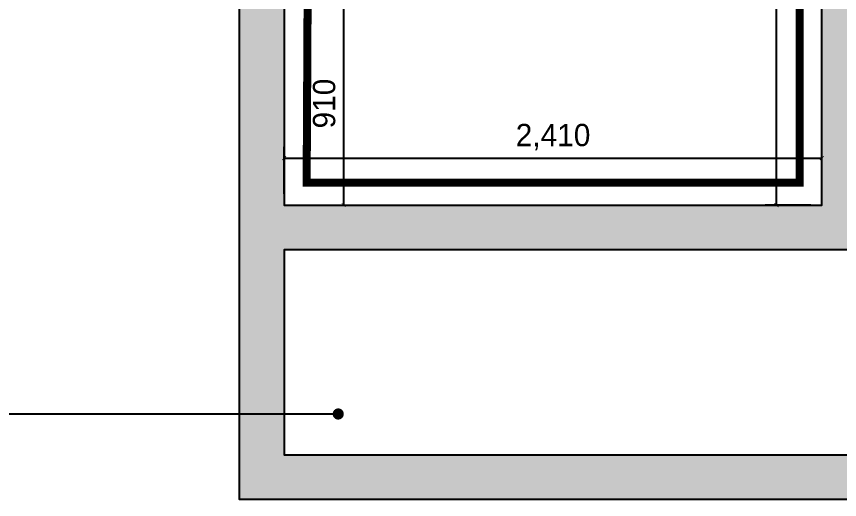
# Model space of a CAD drawing. Header units: millimetres. Extents: x 0 to 400063, y 963 to 238763.
# Drawn here: x 48692 to 52382, y 150373 to 152538 of the extents above; entities that cross this region are included whole.
import ezdxf

# ---------------------------------------------------------------- set-up
doc = ezdxf.new("R2010")
doc.units = ezdxf.units.MM
doc.header["$LTSCALE"] = 40
doc.header["$PDMODE"] = 34
doc.linetypes.add('HID', pattern=[2.3, 1.5, -0.8])
doc.layers.get('Defpoints').update_dxf_attribs({"color": 249})
doc.layers.add('.', color=7, linetype='Continuous', lineweight=13)
for name, color, linetype in [('07 dim wal', 5, 'Continuous'), ('2sec', 2, 'Continuous'), ('3TI-CE-LIGHT', 6, 'Continuous'), ('SOL253', 253, 'Continuous')]:
    doc.layers.add(name, color=color, linetype=linetype)
doc.styles.add('마감재', font='stylu.ttf')
doc.dimstyles.new('Copy of DIM-60', dxfattribs={"dimscale": 50, "dimtxt": 2, "dimasz": 0.7, "dimexe": 1, "dimexo": 1, "dimgap": 0.7, "dimtad": 1, "dimdec": 0, "dimzin": 1, "dimdsep": 46, "dimlunit": 6, "dimtxsty": '마감재', "dimblk": 'ARCHTICK', "dimcen": -0.09, "dimclrd": 256, "dimclre": 256, "dimclrt": 3, "dimadec": 0, "dimazin": 0, "dimtfac": 1, "dimtdec": 0, "dimtix": 1, "dimtmove": 2, "dimatfit": 0, "dimldrblk": 'ARCHTICK', "dimfxl": 0, "dimtolj": 1, "dimtzin": 0, "dimarcsym": 0})

# ---------------------------------------------------------------- blocks, each defined once
blk = doc.blocks.new('_ARCHTICK')
at = {"color": 0, "linetype": 'ByBlock', "const_width": 0.075}
blk.add_lwpolyline([(-0.25, -0.25), (0.25, 0.25)], dxfattribs=at)
blk = doc.blocks.new('*D371')
at = {"layer": '07 dim wal', "lineweight": -2}
for p, q in [((49942.5, 152602.5), (50208.8, 152602.5)), ((50158.8, 152602.5), (50158.8, 151692.5)), ((49942.5, 151692.5), (50208.8, 151692.5))]:
    blk.add_line(p, q, dxfattribs=at)
at = {"layer": 'Defpoints', "color": 0}
for p in [(49892.5, 152602.5), (49892.5, 151692.5), (50158.8, 151692.5)]:
    blk.add_point(p, dxfattribs=at)
at = {"layer": '07 dim wal', "lineweight": -2, "xscale": 35, "yscale": 35, "zscale": 35}
for p, rotation in [((50158.8, 152602.5), 90), ((50158.8, 151692.5), 270)]:
    blk.add_blockref('_ARCHTICK', p, dxfattribs=dict(at, rotation=rotation))
at = {"layer": '07 dim wal', "color": 3, "insert": (50071.8, 152147.5), "char_height": 100, "attachment_point": 5, "rotation": 90, "style": '마감재'}
blk.add_mtext('\\A1;910', dxfattribs=at)
blk = doc.blocks.new('*D372')
at = {"layer": '07 dim wal', "lineweight": -2}
for p, q in [((49892.5, 151742.5), (49892.5, 151952.8)), ((52302.5, 151742.5), (52302.5, 151952.8)), ((49892.5, 151902.8), (52302.5, 151902.8))]:
    blk.add_line(p, q, dxfattribs=at)
at = {"layer": 'Defpoints', "color": 0}
for p in [(52302.5, 151902.8), (49892.5, 151692.5), (52302.5, 151692.5)]:
    blk.add_point(p, dxfattribs=at)
at = {"layer": '07 dim wal', "lineweight": -2, "xscale": 35, "yscale": 35, "zscale": 35, "rotation": 180}
blk.add_blockref('_ARCHTICK', (49892.5, 151902.8), dxfattribs=at)
at = {"layer": '07 dim wal', "lineweight": -2, "xscale": 35, "yscale": 35, "zscale": 35}
blk.add_blockref('_ARCHTICK', (52302.5, 151902.8), dxfattribs=at)
at = {"layer": '07 dim wal', "color": 3, "insert": (51097.5, 151997.2), "char_height": 100, "attachment_point": 5, "style": '마감재'}
blk.add_mtext('\\A1;2,410', dxfattribs=at)
blk = doc.blocks.new('*D373')
at = {"layer": '07 dim wal', "lineweight": -2}
for p, q in [((50, 154542.5), (52148.9, 154542.5)), ((52098.9, 151692.5), (52098.9, 154542.5)), ((52252.5, 151692.5), (52048.9, 151692.5))]:
    blk.add_line(p, q, dxfattribs=at)
at = {"layer": 'Defpoints', "color": 0}
for p in [(0, 154542.5), (52098.9, 154542.5), (52302.5, 151692.5)]:
    blk.add_point(p, dxfattribs=at)
at = {"layer": '07 dim wal', "lineweight": -2, "xscale": 35, "yscale": 35, "zscale": 35}
for p, rotation in [((52098.9, 154542.5), 90), ((52098.9, 151692.5), 270)]:
    blk.add_blockref('_ARCHTICK', p, dxfattribs=dict(at, rotation=rotation))
at = {"layer": '07 dim wal', "color": 3, "insert": (52004.6, 153117.5), "char_height": 100, "attachment_point": 5, "rotation": 90, "style": '마감재'}
blk.add_mtext('\\A1;2,850', dxfattribs=at)

msp = doc.modelspace()

# ---------------------------------------------------------------- hatches: boundary and pattern name
at = {"layer": '.'}
h = msp.add_hatch(color=251, dxfattribs=at)
h.dxf.hatch_style = 1
h.paths.add_polyline_path([(49092.5, 159922.5), (49592.5, 159922.5), (49592.5, 160122.5), (49092.5, 160122.5), (49092.5, 161322.5), (59252.5, 161322.5), (59252.5, 160122.5), (58352.5, 160122.5), (58352.5, 159922.5), (59252.5, 159922.5), (59252.5, 156662.5), (58412.5, 156662.5), (58412.5, 156462.5), (59107.5, 156462.5), (59107.5, 155017.5), (57622.5, 155017.5), (57622.5, 156662.5), (56672.5, 156662.5), (56672.5, 156462.5), (57422.5, 156462.5), (57422.5, 154752.5), (57212.5, 154752.5), (57212.5, 154552.5), (59192.5, 154552.5), (59192.5, 151752.5), (59192.5, 151552.5), (59192.5, 150572.5), (56212.5, 150572.5), (56212.5, 151552.5), (56212.5, 151752.5), (56212.5, 154752.5), (56012.5, 154752.5), (56012.5, 151692.5), (55612.5, 151692.5), (55612.5, 151492.5), (56012.5, 151492.5), (56012.5, 150572.5), (49892.5, 150572.5), (49892.5, 151492.5), (52502.5, 151492.5), (52502.5, 154752.5), (52302.5, 154752.5), (52302.5, 151692.5), (49892.5, 151692.5), (49892.5, 152602.5), (49692.5, 152602.5), (49692.5, 151492.5), (49692.5, 150372.5), (56212.5, 150372.5), (59452.5, 150372.5), (59452.5, 151552.5), (59452.5, 161522.5), (48892.5, 161522.5), (48892.5, 153602.5), (50892.5, 153602.5), (50892.5, 154952.5), (50692.5, 154952.5), (50692.5, 153802.5), (49832.5, 153802.5), (49832.5, 154292.5), (49172.5, 154292.5), (49172.5, 155762.5), (50892.5, 155762.5), (50892.5, 156462.5), (50992.5, 156462.5), (50992.5, 156662.5), (50612.5, 156662.5), (50612.5, 155962.5), (49092.5, 155962.5)])
h.paths.add_polyline_path([(49172.5, 154092.5), (49632.5, 154092.5), (49632.5, 153802.5), (49172.5, 153802.5)], flags=16)
h.paths.add_polyline_path([(52292.5, 159922.5), (53592.5, 159922.5), (53592.5, 160122.5), (51592.5, 160122.5), (51592.5, 159922.5), (52092.5, 159922.5), (52092.5, 156662.5), (51992.5, 156662.5), (51992.5, 156462.5), (52292.5, 156462.5)], flags=17)
h.paths.add_polyline_path([(55672.5, 159922.5), (55672.5, 160122.5), (55472.5, 160122.5), (55472.5, 159922.5), (55472.5, 156462.5), (55672.5, 156462.5)], flags=17)

# ---------------------------------------------------------------- linework, layer by layer
at = {"layer": '2sec'}
msp.add_lwpolyline([(56212.5, 150372.5), (49692.5, 150372.5), (49692.5, 151492.5), (49692.5, 152602.5), (49892.5, 152602.5), (49892.5, 151692.5), (52302.5, 151692.5), (52302.5, 154752.5), (52502.5, 154752.5), (52502.5, 151492.5), (49892.5, 151492.5), (49892.5, 150572.5), (56012.5, 150572.5)], dxfattribs=at)
at = {"layer": '3TI-CE-LIGHT', "color": 1, "linetype": 'HID', "const_width": 36}
msp.add_lwpolyline([(49993, 151792.5), (50002, 153502.5), (50992.5, 153502.5), (50992.5, 154442.5), (52202.5, 154442.5), (52202.5, 151792.5)], close=True, dxfattribs=at)
at = {"layer": 'SOL253'}
msp.add_line((46792.1, 150756), (50136, 150756), dxfattribs=at)
at = {"layer": 'SOL253', "const_width": 25}
msp.add_lwpolyline([(50134.5, 150743.5, -1), (50134.5, 150768.5, -1)], format="xyb", close=True, dxfattribs=at)

# ---------------------------------------------------------------- dimensions: what is measured, and where the dimension line sits
at = {"layer": '07 dim wal'}
for base, p1, p2, picture, middle in [((52098.9, 154542.5), (52302.5, 151692.5), (0, 154542.5), '*D373', (52004.6, 153117.5)), ((50158.8, 151692.5), (49892.5, 152602.5), (49892.5, 151692.5), '*D371', (50071.8, 152147.5))]:
    dim = msp.add_linear_dim(base=base, p1=p1, p2=p2, angle=90, dimstyle='Copy of DIM-60', dxfattribs=at)
    dim.commit()
    dim.dimension.update_dxf_attribs({"geometry": picture, "text_midpoint": middle})
dim = msp.add_linear_dim(base=(52302.5, 151902.8), p1=(49892.5, 151692.5), p2=(52302.5, 151692.5), dimstyle='Copy of DIM-60', dxfattribs=at)
dim.commit()
dim.dimension.update_dxf_attribs({"geometry": '*D372', "text_midpoint": (51097.5, 151997.2)})

doc.saveas('drawing.dxf')
